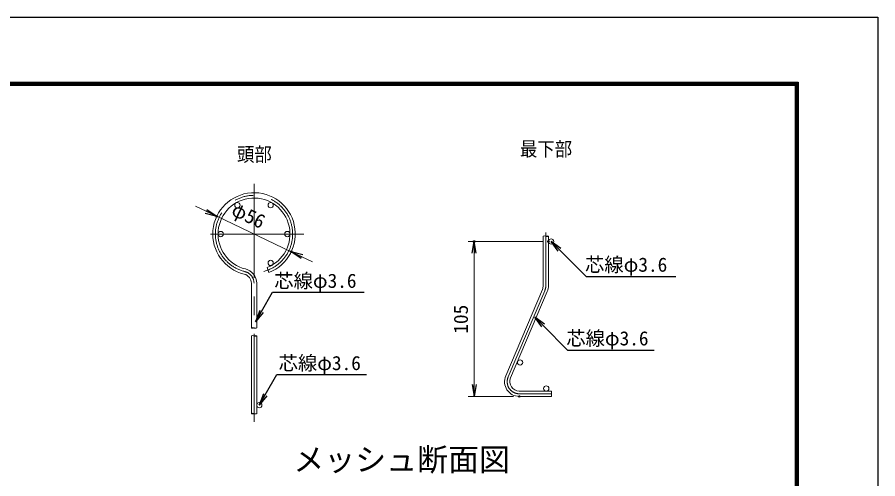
# Model space of a CAD drawing. Units: millimetres, scale not verified. Extents: x -4200 to 4200, y -2970 to 2970.
# Drawn here: x 1281 to 4200, y 1406 to 2970 of the extents above; entities that cross this region are included whole.
import ezdxf
from ezdxf.enums import TextEntityAlignment as Align

# ---------------------------------------------------------------- set-up
doc = ezdxf.new("R2010")
doc.units = ezdxf.units.MM
doc.header["$LTSCALE"] = 10
doc.header["$PDMODE"] = 32
doc.header["$PDSIZE"] = 5
doc.linetypes.add('USER1', pattern=[50.8, 31.75, -6.35, 6.35, -6.35])
for name, color, linetype, lineweight in [('0-2_D-STR-DIM', 7, 'Continuous', 13), ('0-4_D-BMK', 2, 'USER1', 13), ('0-6_D-STR2', 7, 'Continuous', 13), ('0-A_D-STR-TXT', 7, 'Continuous', 13), ('0-B_D-TTL-TXT', 7, 'Continuous', 25), ('0-C_D-TTL', 7, 'Continuous', 25)]:
    doc.layers.add(name, color=color, linetype=linetype, lineweight=lineweight)
doc.layers.add('0-8_0', color=7, linetype='Continuous')
doc.layers.add('0-9_Defpoints', color=7, linetype='Continuous')
doc.styles.add('ＭＳ ゴシック', font='')
doc.styles.get('ＭＳ ゴシック').set_extended_font_data('MS Gothic')

# ---------------------------------------------------------------- blocks, each defined once
blk = doc.blocks.new('_Open')
at = {"layer": '0-8_0'}
blk.add_line((-10, 1.667), (0, 0), dxfattribs=at)
blk.add_lwpolyline([(-10, -1.667), (0, 0), (-10, 0)], dxfattribs=at)
blk = doc.blocks.new('MLeader9')
at = {"layer": '0-2_D-STR-DIM', "lineweight": 25}
blk.add_line((2115.16, 1969.75), (2089.38, 1938.44), dxfattribs=at)
for points in [[(2109.38, 1973.08), (2147.36, 2038.87), (2450.69, 2038.87), (2457.89, 2038.87)], [(2103.61, 1976.42), (2089.38, 1938.44), (2109.38, 1973.08)]]:
    blk.add_lwpolyline(points, dxfattribs=at)
blk = doc.blocks.new('MLeader10')
at = {"layer": '0-2_D-STR-DIM', "lineweight": 25}
blk.add_line((2127.94, 1686.79), (2102.17, 1655.48), dxfattribs=at)
for points in [[(2122.17, 1690.12), (2162.02, 1759.14), (2458.67, 1759.14), (2465.87, 1759.14)], [(2116.4, 1693.45), (2102.17, 1655.48), (2122.17, 1690.12)]]:
    blk.add_lwpolyline(points, dxfattribs=at)
blk = doc.blocks.new('MLeader11')
at = {"layer": '0-2_D-STR-DIM', "lineweight": 25}
blk.add_line((3115.5, 2177.16), (3091.93, 2210.16), dxfattribs=at)
for points in [[(3124.93, 2186.58), (3091.93, 2210.16), (3120.21, 2181.87)], [(3120.21, 2181.87), (3210.95, 2091.13), (3507.87, 2091.13), (3515.07, 2091.13)]]:
    blk.add_lwpolyline(points, dxfattribs=at)
blk = doc.blocks.new('MLeader12')
at = {"layer": '0-2_D-STR-DIM', "lineweight": 25}
blk.add_line((3059.89, 1920.67), (3036.32, 1953.67), dxfattribs=at)
for points in [[(3069.32, 1930.1), (3036.32, 1953.67), (3064.6, 1925.39)], [(3064.6, 1925.39), (3147.64, 1842.35), (3434.71, 1842.35), (3441.91, 1842.35)]]:
    blk.add_lwpolyline(points, dxfattribs=at)

msp = doc.modelspace()

# ---------------------------------------------------------------- linework, layer by layer
at = {"layer": '0-2_D-STR-DIM'}
for p, q in [((1921.53, 2312.59), (1885.38, 2329.73)), ((2210.67, 2175.5), (1957.67, 2295.46)), ((3062.93, 2210.16), (2810.94, 2210.16)), ((2830.94, 1725.16), (2830.94, 2170.16)), ((2246.81, 2158.36), (2282.96, 2141.22)), ((2963.93, 1685.16), (2810.94, 1685.16))]:
    msp.add_line(p, q, dxfattribs=at)
at = {"layer": '0-4_D-BMK'}
for p, q in [((2084.17, 2404.98), (2084.17, 1599.4)), ((2253.67, 2235.48), (1914.67, 2235.48)), ((3073.93, 2060.45), (3073.93, 2240.82)), ((2946.19, 1751.18), (3070.67, 2044.43)), ((3092.93, 1694.16), (2983.93, 1694.16))]:
    msp.add_line(p, q, dxfattribs=at)
for centre, radius, start, end in [((2084.17, 2235.48), 131, 284.7, 256.20952), ((2043.17, 2068.44), 41, 0, 76.20952), ((3032.93, 2060.45), 41, 337, 0), ((2983.93, 1735.16), 41, 157, 270)]:
    msp.add_arc(centre, radius, start, end, dxfattribs=at)
at = {"layer": '0-6_D-STR2'}
for p, q in [((3064.93, 2060.45), (3064.93, 2227.88)), ((3082.93, 2060.45), (3082.93, 2227.88)), ((2128.39, 2121.77), (2134.91, 2105)), ((2075.17, 2068.44), (2075.17, 1917.25)), ((2093.17, 2068.44), (2093.17, 1917.17)), ((2937.9, 1754.69), (3062.38, 2047.95)), ((2954.47, 1747.66), (3078.95, 2040.92)), ((2075.17, 1890.27), (2075.17, 1626.7)), ((2093.17, 1890.27), (2093.17, 1626.7)), ((3092.93, 1703.16), (2983.93, 1703.16)), ((3092.93, 1703.16), (3092.93, 1685.16)), ((3092.93, 1685.16), (2983.93, 1685.16))]:
    msp.add_line(p, q, dxfattribs=at)
for centre in [(2027.67, 2333.34), (2140.67, 2333.34), (1971.17, 2235.48), (2197.17, 2235.48), (3091.93, 2210.16), (2140.67, 2137.62), (2986.59, 1800.28), (3075.43, 1712.16), (2102.17, 1655.48)]:
    msp.add_circle(centre, 9, dxfattribs=at)
for centre, radius, start, end in [((2084.17, 2235.48), 140, 291.25, 256.20952), ((2084.17, 2235.48), 122, 291.25, 256.20952), ((2043.17, 2068.44), 50, 0, 76.20952), ((2043.17, 2068.44), 32, 0, 76.20952), ((3032.93, 2060.45), 32, 337, 0), ((3032.93, 2060.45), 50, 337, 0), ((2983.93, 1735.16), 50, 157, 270), ((2983.93, 1735.16), 32, 157, 270)]:
    msp.add_arc(centre, radius, start, end, dxfattribs=at)
for centre, major_axis, start_param in [((3069.44, 2227.79), (-4.5, 0), 3.2194146), ((2088.67, 1917.25), (4.5, 0), 3.1415927), ((2079.68, 1890.18), (-4.5, 0), 3.2194146), ((2088.64, 1626.83), (4.5, 0), 3.2194146)]:
    msp.add_ellipse(centre, major_axis=major_axis, ratio=0.246642, start_param=start_param, end_param=6.2053633, dxfattribs=at)
for centre, major_axis in [((3078.44, 2227.79), (-4.5, 0)), ((2079.67, 1917.25), (4.5, 0)), ((2088.68, 1890.18), (-4.5, 0)), ((2079.64, 1626.83), (4.5, 0))]:
    msp.add_ellipse(centre, major_axis=major_axis, ratio=0.246642, dxfattribs=at)
at = {"layer": '0-9_Defpoints'}
for p in [(1957.67, 2295.46), (2830.94, 2210.16), (3082.93, 2210.16), (2210.67, 2175.5), (2983.93, 1685.16)]:
    msp.add_point(p, dxfattribs=at)
at = {"layer": '0-C_D-TTL', "color": 2}
msp.add_lwpolyline([(-4200, 2970), (4200, 2970), (4200, -2970), (-4200, -2970)], close=True, dxfattribs=at)
at = {"layer": '0-C_D-TTL'}
for points in [[(-3930, 2750), (3930, 2750), (3930, -2750), (-3930, -2750)], [(-3927.5, 2747.5), (3927.5, 2747.5), (3927.5, -2747.5), (-3927.5, -2747.5)], [(-3925, 2745), (3925, 2745), (3925, -2745), (-3925, -2745)], [(-3922.5, 2742.5), (3922.5, 2742.5), (3922.5, -2742.5), (-3922.5, -2742.5)], [(-3920, 2740), (3920, 2740), (3920, -2740), (-3920, -2740)]]:
    msp.add_lwpolyline(points, close=True, dxfattribs=at)

# ---------------------------------------------------------------- block references
at = {"layer": '0-2_D-STR-DIM', "xscale": 4, "yscale": 4}
for p, rotation in [((1957.67, 2295.46), 334.63247), ((2830.94, 2210.16), 90), ((2210.67, 2175.5), 154.63247), ((2830.94, 1685.16), 270)]:
    msp.add_blockref('_Open', p, dxfattribs=dict(at, rotation=rotation))
at = {"layer": '0-2_D-STR-DIM'}
for name in ['MLeader11', 'MLeader9', 'MLeader12', 'MLeader10']:
    msp.add_blockref(name, (0, 0), dxfattribs=at)

# ---------------------------------------------------------------- texts
at = {"layer": '0-2_D-STR-DIM', "style": 'ＭＳ ゴシック'}
for s, rotation, p in [('φ56', 334.632, (1996.87, 2288.41)), ('105', 90, (2824.2, 1897.66))]:
    msp.add_text(s, height=48.09, rotation=rotation, dxfattribs=at).set_placement(p, align=Align.BOTTOM_LEFT)
at = {"layer": '0-A_D-STR-TXT', "style": 'ＭＳ ゴシック', "width": 0.9}
for s, p in [('最下部', (2986.1, 2485.02)), ('頭部', (2026.39, 2467.14))]:
    msp.add_text(s, height=48.09, dxfattribs=at).set_placement(p, align=Align.BOTTOM_LEFT)
at = {"layer": '0-A_D-STR-TXT', "style": 'ＭＳ ゴシック'}
for p in [(3206.92, 2093.19), (2152.79, 2038.64), (3143.31, 1843.61), (2167.52, 1759.89)]:
    msp.add_text('芯線φ3.6', height=48.09, dxfattribs=at).set_placement(p, align=Align.BOTTOM_LEFT)
at = {"layer": '0-B_D-TTL-TXT', "style": 'ＭＳ ゴシック'}
msp.add_text('メッシュ断面図', height=76.98, dxfattribs=at).set_placement((2217.45, 1409.8), align=Align.BOTTOM_LEFT)

doc.saveas('drawing.dxf')
